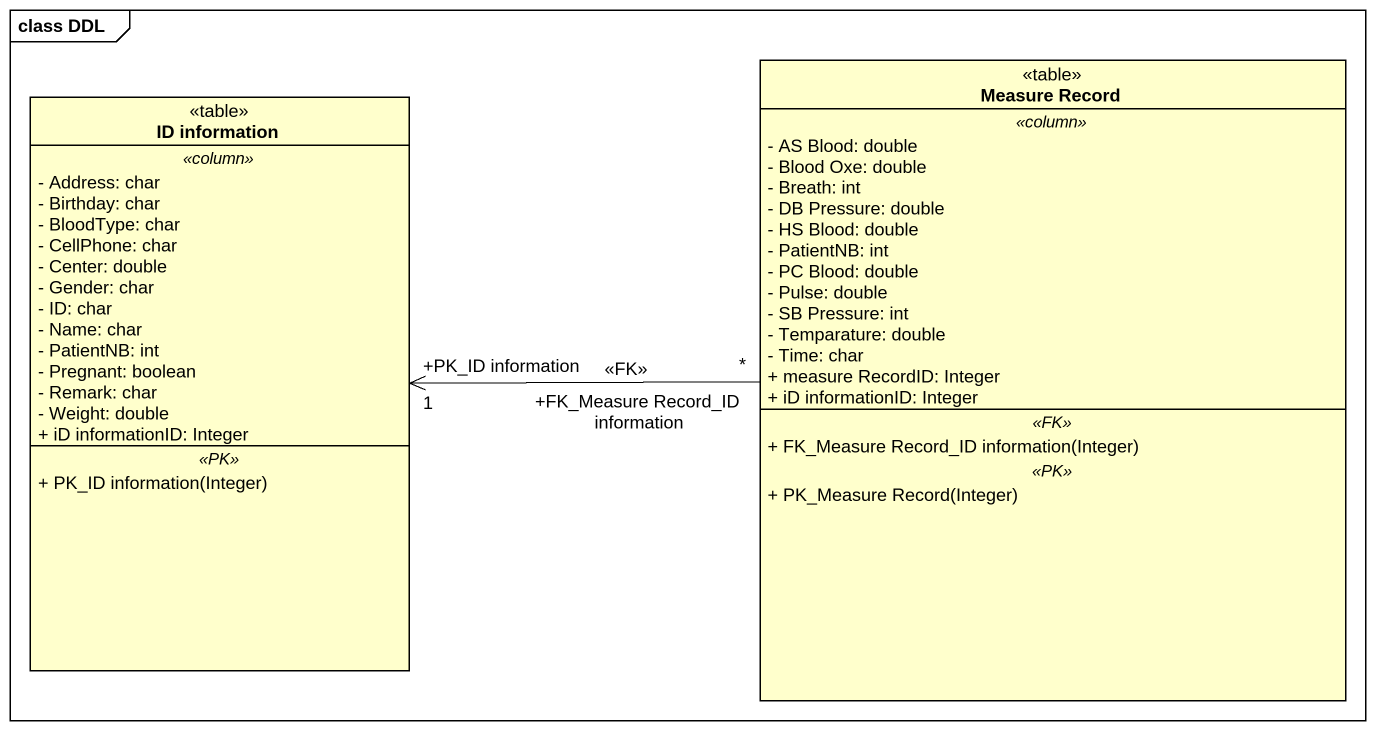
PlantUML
@startuml
mainframe class DDL
hide circle
hide empty members
skinparam classAttributeIconSize 0
class "Measure Record" as Measure_Record <<table>> {
  .. <<column>> ..
  - AS Blood: double
  - Blood Oxe: double
  - Breath: int
  - DB Pressure: double
  - HS Blood: double
  - PatientNB: int
  - PC Blood: double
  - Pulse: double
  - SB Pressure: int
  - Temparature: double
  - Time: char
  + measure RecordID: Integer
  + iD informationID: Integer
  .. <<FK>> ..
  + FK_Measure Record_ID information(Integer)
  .. <<PK>> ..
  + PK_Measure Record(Integer)
}
class "ID information" as ID_information <<table>> {
  .. <<column>> ..
  - Address: char
  - Birthday: char
  - BloodType: char
  - CellPhone: char
  - Center: double
  - Gender: char
  - ID: char
  - Name: char
  - PatientNB: int
  - Pregnant: boolean
  - Remark: char
  - Weight: double
  + iD informationID: Integer
  .. <<PK>> ..
  + PK_ID information(Integer)
}
Measure_Record "+FK_Measure Record_ID information\n*" -left-> "+PK_ID information\n1" ID_information : <<FK>>
@enduml
